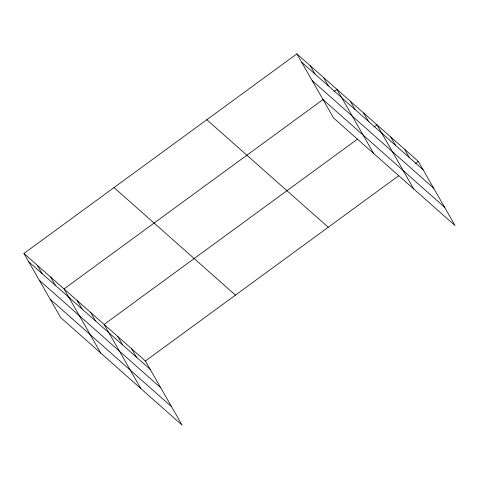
<?xml version="1.0" encoding="UTF-8"?>
<svg xmlns="http://www.w3.org/2000/svg" width="479" height="479" viewBox="0 0 479 479"><rect width="100%" height="100%" fill="white"/><g stroke="black" fill="none" stroke-linecap="round" stroke-linejoin="round"><path stroke-width="0.72" d="M23.95 253.445L145.394 360.974L182.14 425.13L60.689 317.601L23.95 253.445L296.86 53.87L418.311 161.399L455.05 225.555L333.606 118.026L296.86 53.87M323.313 99.321L64.024 288.933L100.77 353.083M333.977 91.519L336.941 89.351L373.68 153.508M357.466 139.138L104.105 324.415L140.844 388.571M374.051 127.007L377.015 124.839L413.76 188.995M145.394 360.974L398.756 175.697M415.347 163.567L418.311 161.399M301.638 62.216L423.089 169.746M312.188 80.634L433.633 188.163M323.056 99.608L444.5 207.138M206.802 119.732L328.247 227.262M114.008 187.582L235.458 295.118M28.728 261.791L150.178 369.321M39.278 280.209L160.722 387.739M50.145 299.183L171.59 406.713M404.545 149.214L409.323 157.555M390.78 137.024L395.558 145.371M363.657 113.008L368.435 121.355M350.299 101.183L355.077 109.529M323.582 77.526L328.36 85.873M310.218 65.695L315.002 74.041M131.635 348.79L136.413 357.136M117.87 336.599L122.648 344.946M90.747 312.589L95.525 320.93M77.388 300.758L82.166 309.105M50.666 277.101L55.45 285.448M37.308 265.276L42.086 273.617"/></g></svg>
